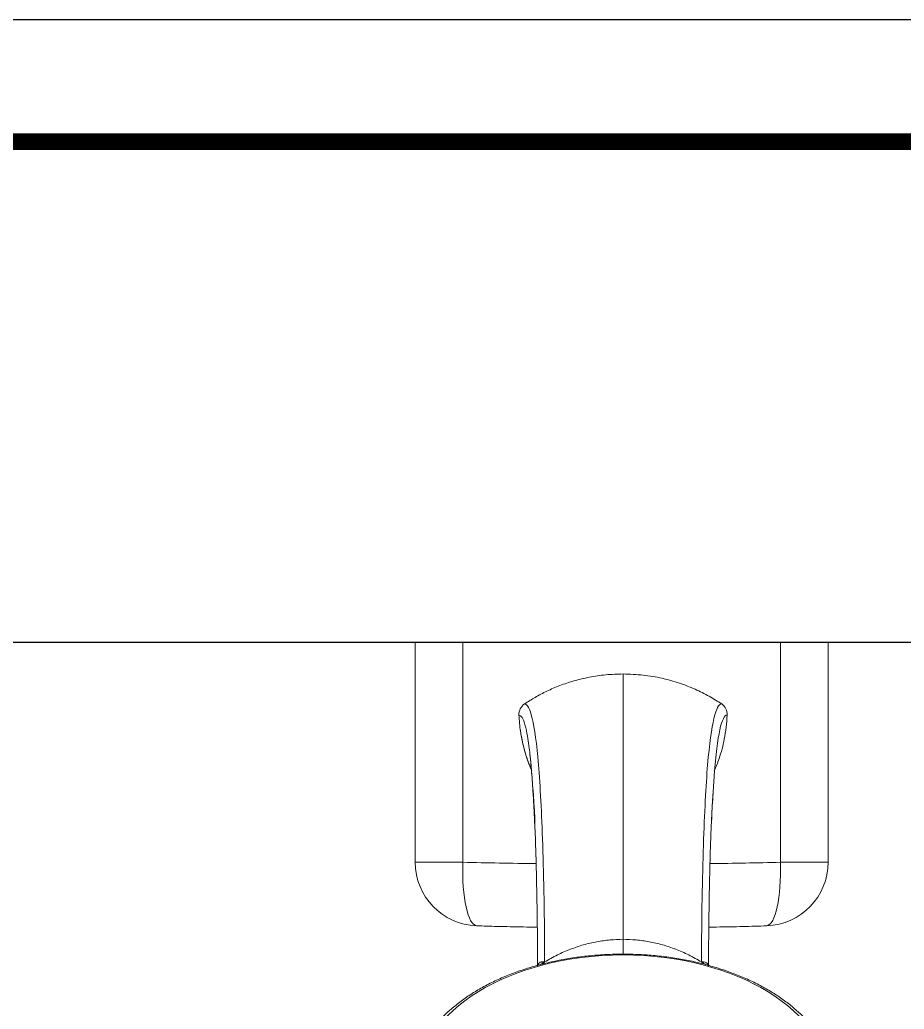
# Model space of a CAD drawing. Extents: x 900 to 2324, y -1513 to 827.
# Drawn here: x 1573.3 to 1712.5, y 671 to 826.8 of the extents above; entities that cross this region are included whole.
import ezdxf

# ---------------------------------------------------------------- set-up
doc = ezdxf.new("R2010")
doc.units = 0
doc.header["$LTSCALE"] = 4
doc.header["$MEASUREMENT"] = 0
doc.layers.get('0').update_dxf_attribs({"linetype": 'CONTINUOUS'})
doc.layers.add('1', color=7, linetype='CONTINUOUS')

msp = doc.modelspace()

# ---------------------------------------------------------------- linework, layer by layer
at = {"ltscale": 0.5}
msp.add_line((1304.65, 728.78), (2013.55, 728.78), dxfattribs=at)
msp.add_lwpolyline([(1195.63, 0), (2324.03, 0), (2324.03, 826.8), (1195.63, 826.8)], close=True, dxfattribs=at)
at = {"color": 5, "linetype": 'ByBlock', "lineweight": 200, "const_width": 2.6}
msp.add_lwpolyline([(1213.78, 35.4), (2305.78, 35.4), (2305.78, 807.6), (1213.78, 807.6)], close=True, dxfattribs=at)
at = {"layer": '1', "color": 7, "linetype": 'Continuous', "lineweight": 18}
for p, q in [((1635.54, 728.78), (1635.54, 694.13)), ((1643.04, 728.78), (1635.54, 728.78)), ((1693.04, 728.78), (1643.04, 728.78)), ((1700.54, 728.78), (1693.04, 728.78)), ((1700.54, 694.13), (1700.54, 728.78))]:
    msp.add_line(p, q, dxfattribs=at)
at = {"layer": '1', "color": 7, "linetype": 'Continuous', "lineweight": 13}
for p, q in [((1643.04, 694.13), (1643.04, 728.78)), ((1693.04, 694.13), (1693.04, 728.78)), ((1635.54, 694.13), (1643.04, 694.13)), ((1693.04, 694.13), (1700.54, 694.13))]:
    msp.add_line(p, q, dxfattribs=at)
at = {"layer": '1', "color": 7, "linetype": 'Continuous', "lineweight": 18}
for centre, start, end in [((1645.54, 694.13), 180, 268.0491), ((1690.54, 694.13), 271.9509, 0)]:
    msp.add_arc(centre, 10, start, end, dxfattribs=at)
for centre, major_axis, ratio, start_param, end_param in [((1653.36, 717.38), (1.5, 0.07), 0.010727, 2.977137, 3.179895), ((1653.08, 678.71), (1.74, -0.99), 0.684175, 0.129436, 0.316805), ((1683.45, 678.71), (-1.74, -0.99), 0.684175, 5.96638, 6.260639)]:
    msp.add_ellipse(centre, major_axis=major_axis, ratio=ratio, start_param=start_param, end_param=end_param, dxfattribs=at)
at = {"layer": '1', "color": 7, "linetype": 'Continuous', "lineweight": 13}
for centre, major_axis, start_param, end_param in [((1645.54, 694.13), (-0.34, -9.99), 4.720899, 6.283961), ((1690.54, 694.13), (0.34, -9.99), 6.282755, 7.845471)]:
    msp.add_ellipse(centre, major_axis=major_axis, ratio=0.249864, start_param=start_param, end_param=end_param, dxfattribs=at)
msp.add_ellipse((1668.26, 659.74), major_axis=(32.28, 0), ratio=0.612907, dxfattribs=at)
at = {"layer": '1', "color": 7, "linetype": 'Continuous', "lineweight": 18}
for points, knots in [([(1668.26, 723.78), (1667.35, 723.75), (1665.57, 723.7), (1662.98, 723.31), (1660.56, 722.74), (1658.33, 721.99), (1656.29, 721.11), (1654.43, 720.15), (1653.29, 719.41), (1652.74, 719.06)], [0, 0, 0, 0, 0.166314, 0.324879, 0.475645, 0.618567, 0.753616, 0.880766, 1, 1, 1, 1]), ([(1668.26, 681.99), (1668.26, 683.82), (1668.26, 687.38), (1668.26, 692.36), (1668.26, 696.99), (1668.26, 701.25), (1668.26, 706.43), (1668.26, 710.8), (1668.26, 714.36), (1668.26, 716.63), (1668.26, 718.58), (1668.26, 720.23), (1668.26, 721.62), (1668.26, 722.72), (1668.26, 723.46), (1668.26, 723.71), (1668.26, 723.78)], [0, 0, 0, 0, 0.066499, 0.133873, 0.201247, 0.268621, 0.335995, 0.470742, 0.538116, 0.60549, 0.672864, 0.740238, 0.807612, 0.874986, 0.94236, 1, 1, 1, 1]), ([(1683.79, 719.06), (1683.14, 719.47), (1681.79, 720.33), (1679.57, 721.43), (1677.09, 722.4), (1674.36, 723.15), (1671.39, 723.68), (1669.32, 723.74), (1668.26, 723.78)], [0, 0, 0, 0, 0.139879, 0.290529, 0.451919, 0.624003, 0.806723, 1, 1, 1, 1]), ([(1652.74, 719.06), (1653.6, 719.12), (1654.39, 716.11), (1655.22, 706.15), (1655.45, 701.95), (1655.78, 691.63), (1655.89, 685.51), (1655.91, 678.42)], [0, 0, 0, 0, 0.5, 0.5, 0.75, 0.75, 1, 1, 1, 1]), ([(1683.79, 719.06), (1682.92, 719.12), (1682.13, 716.11), (1681.3, 706.15), (1681.08, 701.95), (1680.74, 691.63), (1680.64, 685.51), (1680.61, 678.42)], [0, 0, 0, 0, 0.5, 0.5, 0.75, 0.75, 1, 1, 1, 1]), ([(1651.86, 717.31), (1651.92, 716.44), (1652.05, 714.81), (1652.51, 712.53), (1653.11, 710.46), (1653.61, 709.16), (1653.89, 708.52)], [0, 0, 0, 0, 0.286827, 0.54299, 0.768573, 1, 1, 1, 1]), ([(1682.62, 708.49), (1682.9, 709.13), (1683.54, 710.77), (1684.35, 713.71), (1684.55, 716.04), (1684.67, 717.31)], [0, 0, 0, 0, 0.23015, 0.580554, 1, 1, 1, 1]), ([(1652.07, 715.09), (1652.11, 714.85), (1652.27, 713.74), (1652.67, 711.92), (1653.27, 710.06), (1653.68, 709.05), (1653.81, 708.73)], [0, 0, 0, 0, 0.112698, 0.507102, 0.844775, 1, 1, 1, 1]), ([(1653.6, 711.2), (1653.6, 711.2), (1653.6, 711.17), (1653.62, 710.99), (1653.64, 710.78), (1653.66, 710.54), (1653.68, 710.31), (1653.72, 709.96), (1653.77, 709.44), (1653.83, 708.74), (1653.91, 707.85), (1654.01, 706.57), (1654.13, 704.82), (1654.27, 702.88), (1654.38, 701.25), (1654.39, 700.73), (1654.38, 700.54), (1654.38, 700.52)], [0, 0, 0, 0, 0.026784, 0.09911, 0.162528, 0.217559, 0.269817, 0.323993, 0.385891, 0.456366, 0.536028, 0.618935, 0.745406, 0.874136, 0.936699, 0.992041, 1, 1, 1, 1]), ([(1682.91, 711.02), (1682.91, 711.02), (1682.92, 711.11), (1682.93, 711.2), (1682.93, 711.2), (1682.93, 711.2)], [0, 0, 0, 0, 0.006517, 0.978273, 1, 1, 1, 1]), ([(1654.11, 704.84), (1654.16, 704.15), (1654.25, 702.64), (1654.38, 699.93), (1654.49, 697.05), (1654.56, 694.59), (1654.61, 692.55), (1654.65, 690.85), (1654.69, 688.82), (1654.73, 686.41), (1654.77, 683.59), (1654.8, 680.68), (1654.8, 678.64), (1654.81, 677.73)], [0, 0, 0, 0, 0.12306, 0.247351, 0.36681, 0.479661, 0.530538, 0.590261, 0.659449, 0.738095, 0.826174, 0.923628, 1, 1, 1, 1]), ([(1654.34, 700.28), (1654.32, 700.89), (1654.25, 702.32), (1654.18, 703.64), (1654.14, 704.38)], [0, 0, 0, 0, 0.417635, 1, 1, 1, 1]), ([(1681.72, 677.73), (1681.72, 678.64), (1681.73, 680.67), (1681.75, 683.58), (1681.79, 686.39), (1681.83, 688.8), (1681.87, 690.82), (1681.91, 692.5), (1681.95, 693.95), (1681.98, 695.27), (1682.04, 697.19), (1682.13, 699.67), (1682.27, 702.53), (1682.36, 704.12), (1682.41, 704.84)], [0, 0, 0, 0, 0.076137, 0.17341, 0.261349, 0.339896, 0.409026, 0.46775, 0.51783, 0.566607, 0.616664, 0.740984, 0.871038, 1, 1, 1, 1]), ([(1645.2, 684.13), (1646.27, 684.09), (1648.72, 684.01), (1651.91, 683.94), (1654.03, 683.91), (1654.76, 683.9)], [0, 0, 0, 0, 0.340258, 0.773675, 1, 1, 1, 1]), ([(1681.76, 683.92), (1682.16, 683.92), (1683.97, 683.94), (1687.01, 683.99), (1689.64, 684.07), (1690.88, 684.11)], [0, 0, 0, 0, 0.12956, 0.58937, 1, 1, 1, 1]), ([(1668.26, 679.66), (1667.82, 679.66), (1666.52, 679.64), (1664.39, 679.54), (1661.89, 679.3), (1659.42, 678.94), (1656.99, 678.46), (1654.64, 677.87), (1652.36, 677.17), (1650.16, 676.36), (1648.07, 675.45), (1646.1, 674.43), (1644.25, 673.33), (1642.54, 672.13), (1640.98, 670.85), (1639.87, 669.82), (1639.33, 669.19), (1639.21, 669.04)], [0, 0, 0, 0, 0.038104, 0.110167, 0.182254, 0.254361, 0.3265, 0.398677, 0.470903, 0.543182, 0.615518, 0.687911, 0.760352, 0.832823, 0.905277, 0.977656, 1, 1, 1, 1]), ([(1697.36, 669.01), (1696.99, 669.43), (1696.16, 670.3), (1694.72, 671.56), (1693.08, 672.79), (1691.3, 673.93), (1689.39, 674.99), (1687.35, 675.94), (1685.21, 676.8), (1682.97, 677.55), (1680.64, 678.2), (1678.25, 678.73), (1675.8, 679.14), (1673.31, 679.44), (1670.79, 679.62), (1669.11, 679.66), (1668.26, 679.66)], [0, 0, 0, 0, 0.064172, 0.135912, 0.207856, 0.279922, 0.352047, 0.424181, 0.496294, 0.568373, 0.640414, 0.712417, 0.784387, 0.85633, 0.928255, 1, 1, 1, 1]), ([(1654.94, 678.14), (1654.98, 678.2), (1655.03, 678.26), (1655.17, 678.35), (1655.28, 678.4), (1655.39, 678.42), (1655.42, 678.43), (1655.51, 678.44), (1655.53, 678.44), (1655.79, 678.44), (1655.9, 678.42), (1655.91, 678.42)], [0, 0, 0, 0, 0.25, 0.25, 0.5, 0.5, 0.625, 0.625, 0.75, 0.75, 1, 1, 1, 1]), ([(1655.91, 678.42), (1655.89, 678.4), (1655.87, 678.38), (1655.81, 678.34), (1655.78, 678.32), (1655.73, 678.28), (1655.72, 678.28), (1655.71, 678.26), (1655.7, 678.26), (1655.62, 678.19), (1655.53, 678.12), (1655.45, 678.05)], [0, 0, 0, 0, 0.14507, 0.14507, 0.350264, 0.350264, 0.426266, 0.426266, 0.445266, 0.445266, 1, 1, 1, 1])]:
    msp.add_open_spline(points, degree=3, knots=knots, dxfattribs=at)
for points in [[(1652.74, 719.06), (1652.2, 718.7), (1651.83, 717.96), (1651.86, 717.31)], [(1684.67, 717.31), (1684.7, 717.96), (1684.33, 718.7), (1683.79, 719.06)], [(1682.19, 700.53), (1682.25, 701.97), (1682.32, 703.3), (1682.4, 704.55)], [(1668.26, 679.74), (1668.26, 680.5), (1668.26, 681.25), (1668.26, 681.99)], [(1655.18, 677.99), (1655.42, 678.14), (1655.66, 678.28), (1655.91, 678.42)], [(1681.59, 678.14), (1681.4, 678.42), (1681.04, 678.48), (1680.61, 678.42)], [(1680.61, 678.42), (1680.78, 678.3), (1680.95, 678.19), (1681.11, 678.07)], [(1681.35, 677.98), (1681.11, 678.14), (1680.86, 678.28), (1680.61, 678.42)]]:
    msp.add_open_spline(points, degree=3, dxfattribs=at)
at = {"layer": '1', "color": 7, "linetype": 'Continuous', "lineweight": 13}
for points, knots in [([(1654.14, 704.38), (1654.06, 705.63), (1653.9, 708.08), (1653.66, 710.68), (1653.43, 712.63), (1653.19, 714.25), (1652.84, 715.88), (1652.39, 717.08), (1652.03, 717.24), (1651.86, 717.31)], [0, 0, 0, 0, 0.140286, 0.299517, 0.381611, 0.486987, 0.634341, 0.826938, 1, 1, 1, 1]), ([(1682.4, 704.55), (1682.47, 705.73), (1682.54, 706.82), (1682.87, 711.08), (1683.15, 713.43), (1683.84, 716.55), (1684.24, 717.31), (1684.67, 717.31)], [0, 0, 0, 0, 0.134705, 0.134705, 0.567353, 0.567353, 1, 1, 1, 1]), ([(1668.26, 681.99), (1667.58, 681.97), (1666.2, 681.94), (1664.12, 681.63), (1662.03, 681.15), (1659.95, 680.45), (1657.89, 679.56), (1656.58, 678.8), (1655.91, 678.42)], [0, 0, 0, 0, 0.157598, 0.318344, 0.482594, 0.650703, 0.823038, 1, 1, 1, 1]), ([(1668.26, 681.99), (1668.95, 681.97), (1670.33, 681.94), (1672.4, 681.63), (1674.49, 681.15), (1676.57, 680.45), (1678.63, 679.56), (1679.95, 678.8), (1680.61, 678.42)], [0, 0, 0, 0, 0.157597, 0.318341, 0.482591, 0.6507, 0.823036, 1, 1, 1, 1]), ([(1654.84, 677.93), (1654.85, 677.94), (1654.87, 678.02), (1654.91, 678.09), (1654.94, 678.14)], [0, 0, 0, 0, 0.142389, 1, 1, 1, 1])]:
    msp.add_open_spline(points, degree=3, knots=knots, dxfattribs=at)
for points in [[(1643.04, 694.13), (1646.86, 694.02), (1650.71, 693.96), (1654.58, 693.92)], [(1681.95, 693.92), (1685.68, 693.96), (1689.38, 694.02), (1693.04, 694.13)], [(1655.91, 678.42), (1655.91, 678.42), (1655.91, 678.42), (1655.91, 678.42)], [(1680.61, 678.42), (1680.61, 678.42), (1680.61, 678.42), (1680.61, 678.42)], [(1681.72, 677.69), (1681.71, 677.86), (1681.66, 678.03), (1681.59, 678.14)]]:
    msp.add_open_spline(points, degree=3, dxfattribs=at)

doc.saveas('drawing.dxf')
